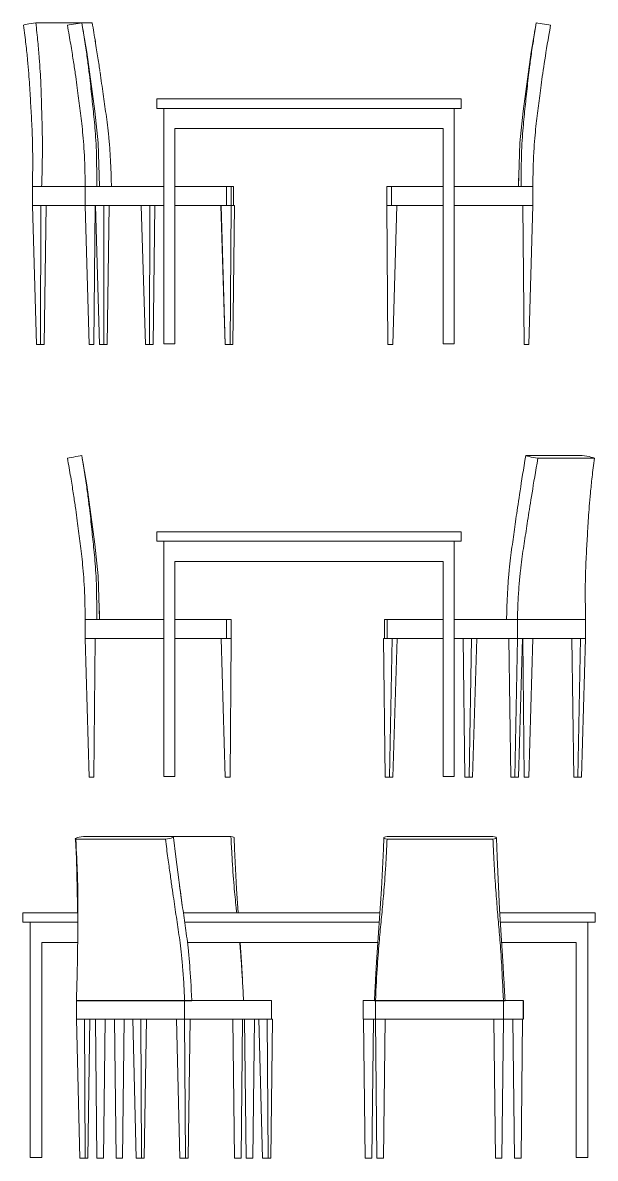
# Model space of a CAD drawing. Header units: centimetres. Extents: x -16179 to 12840, y -10704 to 3856.
# Drawn here: x 3537.9 to 3711, y -212.1 to 131.2 of the extents above; entities that cross this region are included whole.
import ezdxf

# ---------------------------------------------------------------- set-up
doc = ezdxf.new("R2010")
doc.units = ezdxf.units.CM
doc.header["$MEASUREMENT"] = 0
doc.layers.add('G-PLANOTM_Num_Penna__6_Num_Penna__6_Num_Penna__6', color=6, linetype='Continuous', lineweight=18)

msp = doc.modelspace()

# ---------------------------------------------------------------- linework, layer by layer
at = {"layer": 'G-PLANOTM_Num_Penna__6_Num_Penna__6_Num_Penna__6', "color": 6, "linetype": 'Continuous', "lineweight": 18}
for p, q in [((3539.16, 130.72), (3539.75, 130.84)), ((3539.75, 130.84), (3540.42, 130.96)), ((3540.42, 130.96), (3541.13, 131.07)), ((3541.13, 131.07), (3541.83, 131.16)), ((3541.83, 131.16), (3558.88, 131.16)), ((3553.89, 130.84), (3554.58, 130.96)), ((3554.58, 130.96), (3555.2, 131.07)), ((3555.2, 131.07), (3555.72, 131.16)), ((3693.11, 131.16), (3693.63, 131.07)), ((3695.63, 130.72), (3696.31, 130.6)), ((3696.31, 130.6), (3696.93, 130.49)), ((3691.6, 122.31), (3691.7, 122.88)), ((3578.38, 108.15), (3670.44, 108.15)), ((3578.38, 105.26), (3578.38, 108.15)), ((3670.44, 108.15), (3670.44, 105.26)), ((3670.44, 105.26), (3578.38, 105.26)), ((3580.49, 34.15), (3580.49, 105.26)), ((3668.33, 34.15), (3668.33, 105.26)), ((3583.82, 99.15), (3583.82, 34.15)), ((3583.82, 99.15), (3665, 99.15)), ((3665, 34.15), (3665, 99.15)), ((3688.14, 94.58), (3688.14, 94.82)), ((3687.71, 81.62), (3687.79, 84.2)), ((3540.8, 81.62), (3543.59, 81.62)), ((3540.8, 81.62), (3540.8, 75.92)), ((3543.59, 81.62), (3556.72, 81.62)), ((3556.72, 75.92), (3556.72, 81.63)), ((3556.72, 81.62), (3557.27, 81.62)), ((3557.27, 81.62), (3559.12, 81.62)), ((3559.12, 81.62), (3580.49, 81.62)), ((3583.82, 81.62), (3599.51, 81.62)), ((3599.51, 81.62), (3599.81, 81.62)), ((3599.51, 81.62), (3599.51, 75.92)), ((3599.81, 81.62), (3600.11, 81.62)), ((3600.11, 81.62), (3600.37, 81.62)), ((3600.37, 81.62), (3600.6, 81.62)), ((3600.6, 81.62), (3600.77, 81.62)), ((3600.77, 81.62), (3600.88, 81.62)), ((3600.88, 81.62), (3600.92, 81.62)), ((3600.92, 75.92), (3600.92, 81.62)), ((3600.92, 81.62), (3601.36, 81.62)), ((3601.36, 81.62), (3601.49, 81.62)), ((3601.49, 81.62), (3601.55, 81.62)), ((3601.55, 75.92), (3601.55, 81.62)), ((3647.91, 81.62), (3647.91, 75.92)), ((3647.91, 81.62), (3647.94, 81.62)), ((3647.94, 81.62), (3648.05, 81.62)), ((3648.05, 81.62), (3648.22, 81.62)), ((3648.22, 81.62), (3648.45, 81.62)), ((3648.45, 81.62), (3648.72, 81.62)), ((3648.72, 81.62), (3649.01, 81.62)), ((3649.01, 81.62), (3649.31, 81.62)), ((3649.31, 81.62), (3665, 81.62)), ((3649.31, 75.92), (3649.31, 81.62)), ((3668.33, 81.62), (3689.84, 81.62)), ((3689.84, 81.62), (3692.1, 81.62)), ((3692.1, 81.63), (3692.1, 75.92)), ((3556.72, 75.92), (3540.8, 75.92)), ((3540.8, 75.92), (3542.03, 33.92)), ((3543.37, 75.92), (3543.29, 33.92)), ((3544.94, 75.92), (3544.35, 33.92)), ((3580.49, 75.92), (3556.72, 75.92)), ((3556.72, 75.92), (3557.91, 33.92)), ((3559.77, 75.92), (3559.39, 33.92)), ((3559.85, 75.92), (3561.12, 33.92)), ((3562.38, 33.92), (3562.42, 75.92)), ((3563.44, 33.92), (3563.99, 75.92)), ((3573.71, 75.92), (3574.95, 33.92)), ((3576.29, 75.92), (3576.2, 33.92)), ((3577.85, 75.92), (3577.27, 33.92)), ((3597.88, 75.92), (3583.82, 75.92)), ((3597.75, 75.92), (3599.02, 33.92)), ((3599.51, 75.92), (3597.88, 75.92)), ((3597.88, 75.92), (3599.06, 33.92)), ((3599.81, 75.92), (3599.51, 75.92)), ((3600.11, 75.92), (3599.81, 75.92)), ((3600.37, 75.92), (3600.11, 75.92)), ((3600.37, 75.92), (3600.92, 75.92)), ((3600.92, 75.92), (3600.54, 33.92)), ((3601.36, 75.92), (3600.92, 75.92)), ((3600.92, 75.92), (3601.36, 75.92)), ((3601.34, 33.92), (3601.89, 75.92)), ((3601.36, 75.92), (3601.89, 75.92)), ((3647.91, 75.92), (3648.45, 75.92)), ((3648.28, 33.92), (3647.91, 75.92)), ((3648.72, 75.92), (3648.45, 75.92)), ((3649.01, 75.92), (3648.72, 75.92)), ((3649.31, 75.92), (3649.01, 75.92)), ((3650.95, 75.92), (3649.31, 75.92)), ((3649.76, 33.92), (3650.95, 75.92)), ((3665, 75.92), (3650.95, 75.92)), ((3692.1, 75.92), (3668.33, 75.92)), ((3689.43, 33.92), (3689.06, 75.92)), ((3690.92, 33.92), (3692.1, 75.92)), ((3543.29, 33.92), (3542.03, 33.92)), ((3544.35, 33.92), (3543.29, 33.92)), ((3559.39, 33.92), (3557.91, 33.92)), ((3562.38, 33.92), (3561.12, 33.92)), ((3563.44, 33.92), (3562.38, 33.92)), ((3576.2, 33.92), (3574.95, 33.92)), ((3577.27, 33.92), (3576.2, 33.92)), ((3583.82, 34.15), (3580.49, 34.15)), ((3599.06, 33.92), (3599.02, 33.92)), ((3600.54, 33.92), (3599.06, 33.92)), ((3601.34, 33.92), (3600.54, 33.92)), ((3649.76, 33.92), (3648.28, 33.92)), ((3668.33, 34.15), (3665, 34.15)), ((3690.92, 33.92), (3689.43, 33.92)), ((3553.89, 0.02), (3554.58, 0.14)), ((3554.58, 0.14), (3555.2, 0.25)), ((3555.2, 0.25), (3555.72, 0.34)), ((3707, 0.34), (3689.94, 0.34)), ((3689.94, 0.34), (3690.13, 0.25)), ((3690.95, 0.02), (3691.55, -0.11)), ((3691.55, -0.11), (3692.22, -0.23)), ((3692.22, -0.23), (3692.92, -0.34)), ((3692.92, -0.34), (3693.62, -0.43)), ((3693.62, -0.43), (3710.68, -0.43)), ((3557.22, -8.51), (3557.13, -7.94)), ((3578.38, -22.67), (3670.44, -22.67)), ((3578.38, -25.56), (3578.38, -22.67)), ((3670.44, -25.56), (3670.44, -22.67)), ((3670.44, -25.56), (3578.38, -25.56)), ((3580.49, -96.67), (3580.49, -25.56)), ((3668.33, -96.67), (3668.33, -25.56)), ((3583.82, -31.67), (3665, -31.67)), ((3583.82, -96.67), (3583.82, -31.67)), ((3665, -31.67), (3665, -96.67)), ((3560.69, -36.25), (3560.68, -36.01)), ((3561.12, -49.21), (3561.03, -46.62)), ((3556.72, -49.21), (3580.49, -49.21)), ((3556.72, -54.91), (3556.72, -49.34)), ((3583.82, -49.21), (3599.51, -49.21)), ((3599.51, -49.21), (3599.81, -49.21)), ((3599.51, -49.21), (3599.51, -54.91)), ((3599.81, -49.21), (3600.11, -49.21)), ((3600.11, -49.21), (3600.37, -49.21)), ((3600.37, -49.21), (3600.6, -49.21)), ((3600.6, -49.21), (3600.77, -49.21)), ((3600.77, -49.21), (3600.88, -49.21)), ((3600.88, -49.21), (3600.92, -49.21)), ((3600.92, -54.91), (3600.92, -49.21)), ((3647.27, -49.21), (3647.27, -54.91)), ((3647.27, -49.21), (3647.29, -49.21)), ((3647.29, -49.21), (3647.38, -49.21)), ((3647.38, -49.21), (3647.53, -49.21)), ((3647.53, -49.21), (3647.74, -49.21)), ((3647.74, -49.21), (3648, -49.21)), ((3648, -49.21), (3665, -49.21)), ((3648, -54.91), (3648, -49.21)), ((3668.33, -49.21), (3685.33, -49.21)), ((3685.33, -49.21), (3687.41, -49.21)), ((3687.41, -49.21), (3708.03, -49.21)), ((3687.41, -49.21), (3687.41, -54.91)), ((3708.03, -49.21), (3708.03, -54.91)), ((3580.49, -54.91), (3556.72, -54.91)), ((3556.72, -54.91), (3557.91, -96.91)), ((3559.77, -54.91), (3559.39, -96.91)), ((3597.88, -54.91), (3583.82, -54.91)), ((3599.51, -54.91), (3597.88, -54.91)), ((3597.88, -54.91), (3599.06, -96.91)), ((3599.81, -54.91), (3599.51, -54.91)), ((3600.11, -54.91), (3599.81, -54.91)), ((3600.37, -54.91), (3600.11, -54.91)), ((3600.37, -54.91), (3600.92, -54.91)), ((3600.92, -54.91), (3600.54, -96.91)), ((3646.93, -54.91), (3647.38, -54.91)), ((3647.48, -96.91), (3646.93, -54.91)), ((3647.53, -54.91), (3647.38, -54.91)), ((3647.74, -54.91), (3647.53, -54.91)), ((3648, -54.91), (3647.74, -54.91)), ((3649.51, -54.91), (3648, -54.91)), ((3648.74, -96.91), (3649.51, -54.91)), ((3665, -54.91), (3649.51, -54.91)), ((3651.07, -54.91), (3649.8, -96.91)), ((3687.41, -54.91), (3668.33, -54.91)), ((3670.97, -54.91), (3671.56, -96.91)), ((3672.81, -96.91), (3673.54, -54.91)), ((3675.11, -54.91), (3673.87, -96.91)), ((3685.39, -96.91), (3684.84, -54.91)), ((3686.64, -96.91), (3687.41, -54.91)), ((3708.03, -54.91), (3687.41, -54.91)), ((3687.41, -54.91), (3688.98, -54.91)), ((3688.98, -54.91), (3687.7, -96.91)), ((3689.43, -96.91), (3689.06, -54.91)), ((3690.92, -96.91), (3692.1, -54.91)), ((3703.89, -54.91), (3704.47, -96.91)), ((3705.73, -96.91), (3706.46, -54.91)), ((3706.46, -54.91), (3708.03, -54.91)), ((3708.03, -54.91), (3706.79, -96.91)), ((3559.39, -96.91), (3557.91, -96.91)), ((3583.82, -96.67), (3580.49, -96.67)), ((3600.54, -96.91), (3599.06, -96.91)), ((3648.74, -96.91), (3647.48, -96.91)), ((3649.8, -96.91), (3648.74, -96.91)), ((3668.33, -96.67), (3665, -96.67)), ((3672.81, -96.91), (3671.56, -96.91)), ((3673.87, -96.91), (3672.81, -96.91)), ((3686.64, -96.91), (3685.39, -96.91)), ((3687.7, -96.91), (3686.64, -96.91)), ((3690.92, -96.91), (3689.43, -96.91)), ((3705.73, -96.91), (3704.47, -96.91)), ((3706.79, -96.91), (3705.73, -96.91)), ((3553.9, -115.57), (3580.98, -115.57)), ((3583.3, -114.81), (3556.22, -114.81)), ((3582.79, -115.25), (3583.17, -115.13)), ((3583.3, -114.81), (3600.79, -114.81)), ((3647.04, -115.25), (3647.21, -115.37)), ((3680.03, -114.81), (3648.03, -114.81)), ((3648.03, -115.57), (3680.03, -115.57)), ((3537.86, -137.82), (3554.53, -137.82)), ((3537.86, -140.7), (3537.86, -137.82)), ((3554.52, -140.7), (3537.86, -140.7)), ((3540.13, -211.82), (3540.13, -140.7)), ((3586.42, -137.82), (3645.81, -137.82)), ((3645.6, -140.7), (3586.84, -140.7)), ((3682.11, -137.82), (3710.96, -137.82)), ((3710.96, -140.7), (3682.3, -140.7)), ((3708.69, -211.82), (3708.69, -140.7)), ((3710.96, -140.7), (3710.96, -137.82)), ((3543.62, -146.82), (3554.48, -146.82)), ((3543.63, -146.82), (3543.63, -211.82)), ((3587.65, -146.82), (3645.18, -146.82)), ((3682.7, -146.82), (3705.2, -146.82)), ((3705.2, -146.82), (3705.2, -211.82)), ((3554.09, -164.35), (3586.81, -164.35)), ((3554.09, -164.35), (3554.09, -170.05)), ((3586.82, -164.48), (3554.09, -164.48)), ((3586.82, -164.35), (3588.26, -164.35)), ((3588.95, -164.48), (3586.82, -164.48)), ((3586.82, -164.48), (3586.82, -170.05)), ((3588.28, -164.35), (3588.93, -164.35)), ((3588.95, -164.35), (3612.79, -164.35)), ((3612.79, -164.35), (3613.05, -164.35)), ((3613.05, -164.35), (3613.05, -164.35)), ((3613.06, -170.05), (3613.06, -164.35)), ((3640.75, -164.35), (3640.75, -170.05)), ((3640.75, -164.35), (3640.76, -164.35)), ((3640.76, -164.35), (3644.19, -164.35)), ((3644.5, -164.48), (3644.19, -164.48)), ((3644.24, -164.35), (3644.31, -164.35)), ((3644.31, -164.35), (3644.5, -164.35)), ((3644.5, -164.35), (3644.51, -164.35)), ((3644.5, -164.48), (3644.5, -164.35)), ((3683.18, -164.48), (3644.5, -164.48)), ((3644.5, -170.05), (3644.5, -164.48)), ((3644.51, -164.35), (3683.18, -164.35)), ((3683.18, -164.35), (3683.18, -164.35)), ((3683.18, -164.35), (3689.2, -164.35)), ((3683.18, -164.48), (3683.18, -164.35)), ((3683.68, -164.48), (3683.18, -164.48)), ((3683.18, -170.05), (3683.18, -164.48)), ((3689.2, -164.35), (3689.2, -164.35)), ((3689.2, -164.35), (3689.2, -170.05)), ((3689.21, -170.05), (3689.21, -164.35)), ((3586.82, -170.05), (3554.09, -170.05)), ((3554.09, -170.05), (3556.58, -170.05)), ((3555.09, -212.05), (3554.09, -170.05)), ((3556.58, -170.05), (3556.78, -212.05)), ((3557.57, -212.05), (3558.2, -170.05)), ((3559.86, -170.05), (3560.3, -212.05)), ((3562.8, -170.05), (3562.29, -212.05)), ((3565.64, -170.05), (3566.08, -212.05)), ((3568.58, -170.05), (3568.07, -212.05)), ((3572.13, -212.05), (3571.13, -170.05)), ((3573.62, -170.05), (3573.82, -212.05)), ((3574.61, -212.05), (3575.24, -170.05)), ((3585.39, -212.05), (3584.33, -170.05)), ((3584.33, -170.05), (3586.82, -170.05)), ((3612.79, -170.05), (3586.82, -170.05)), ((3586.82, -170.05), (3587.08, -212.05)), ((3588.44, -170.05), (3587.87, -212.05)), ((3601.89, -212.05), (3601.38, -170.05)), ((3603.88, -212.05), (3604.32, -170.05)), ((3605.46, -212.05), (3604.95, -170.05)), ((3607.45, -212.05), (3607.89, -170.05)), ((3610.35, -212.05), (3609.29, -170.05)), ((3611.78, -170.05), (3612.04, -212.05)), ((3613.05, -170.05), (3612.79, -170.05)), ((3613.4, -170.05), (3612.83, -212.05)), ((3613.06, -170.05), (3613.05, -170.05)), ((3613.05, -170.05), (3613.4, -170.05)), ((3640.76, -170.05), (3640.75, -170.05)), ((3644.5, -170.05), (3640.76, -170.05)), ((3641.37, -212.05), (3640.93, -170.05)), ((3643.87, -170.05), (3643.36, -212.05)), ((3683.18, -170.05), (3644.5, -170.05)), ((3644.5, -170.05), (3647.44, -170.05)), ((3644.94, -212.05), (3644.5, -170.05)), ((3647.44, -170.05), (3646.93, -212.05)), ((3680.75, -212.05), (3680.24, -170.05)), ((3680.24, -170.05), (3683.18, -170.05)), ((3683.18, -170.05), (3682.74, -212.05)), ((3688.97, -170.05), (3683.18, -170.05)), ((3686.54, -212.05), (3686.03, -170.05)), ((3688.97, -170.05), (3688.53, -212.05)), ((3689.2, -170.05), (3688.97, -170.05)), ((3689.2, -170.05), (3689.2, -170.05)), ((3543.63, -211.82), (3540.13, -211.82)), ((3556.78, -212.05), (3555.09, -212.05)), ((3557.57, -212.05), (3556.78, -212.05)), ((3562.29, -212.05), (3560.3, -212.05)), ((3568.07, -212.05), (3566.08, -212.05)), ((3573.82, -212.05), (3572.13, -212.05)), ((3574.61, -212.05), (3573.82, -212.05)), ((3587.08, -212.05), (3585.39, -212.05)), ((3587.87, -212.05), (3587.08, -212.05)), ((3603.88, -212.05), (3601.89, -212.05)), ((3607.45, -212.05), (3605.46, -212.05)), ((3612.04, -212.05), (3610.35, -212.05)), ((3612.83, -212.05), (3612.04, -212.05)), ((3643.36, -212.05), (3641.37, -212.05)), ((3646.93, -212.05), (3644.94, -212.05)), ((3682.74, -212.05), (3680.75, -212.05)), ((3688.53, -212.05), (3686.54, -212.05)), ((3708.69, -211.82), (3705.2, -211.82)), ((3705.2, -211.82), (3705.2, -211.82))]:
    msp.add_line(p, q, dxfattribs=at)
at = {"layer": 'G-PLANOTM_Num_Penna__6_Num_Penna__6_Num_Penna__6', "color": 6, "linetype": 'Continuous', "lineweight": 18, "flags": 128}
for points in [[(3538.15, 130.4), (3538.33, 130.49), (3538.68, 130.6)], [(3538.68, 130.6), (3539.16, 130.72)], [(3551.37, 130.4), (3551.89, 130.49)], [(3551.89, 130.49), (3552.51, 130.6)], [(3552.51, 130.6), (3553.19, 130.72)], [(3553.19, 130.72), (3553.89, 130.84)], [(3561.12, 81.62), (3560.68, 94.82), (3559.68, 104.42), (3557.22, 122.31), (3555.86, 130.35), (3555.72, 131.16)], [(3687.71, 81.62), (3688.14, 94.82), (3689.14, 104.42), (3691.6, 122.31), (3692.96, 130.35), (3693.11, 131.16)], [(3691.94, 124.29), (3692.96, 130.35), (3693.11, 131.16)], [(3693.63, 131.07), (3694.25, 130.96)], [(3694.25, 130.96), (3694.93, 130.84), (3695.63, 130.72)], [(3696.93, 130.49), (3697.45, 130.4)], [(3553.19, -0.11), (3553.89, 0.02)], [(3561.12, -49.21), (3560.68, -36.01), (3559.68, -26.4), (3557.22, -8.51), (3555.86, -0.47), (3555.72, 0.34)], [(3556.89, -6.53), (3555.86, -0.47), (3555.72, 0.34)], [(3690.13, 0.25), (3690.47, 0.14), (3690.95, 0.02)], [(3707.69, 0.25), (3707, 0.34)], [(3710.68, -0.43), (3710.49, -0.34), (3710.15, -0.23), (3709.66, -0.11), (3709.07, 0.02), (3707.69, 0.25)], [(3551.37, -0.43), (3551.89, -0.34)], [(3551.89, -0.34), (3552.51, -0.23)], [(3552.51, -0.23), (3553.19, -0.11)], [(3556.22, -114.81), (3555.54, -114.9), (3554.92, -115.01), (3554.41, -115.13), (3554.04, -115.25), (3553.82, -115.37), (3553.77, -115.48), (3553.9, -115.57)], [(3554.52, -140.17), (3554.12, -121.48), (3553.78, -115.6), (3553.77, -115.46)], [(3580.98, -115.57), (3581.66, -115.48)], [(3581.66, -115.48), (3582.28, -115.37), (3582.79, -115.25)], [(3583.17, -115.13), (3583.38, -115.01)], [(3583.38, -115.01), (3583.43, -114.9), (3583.3, -114.81)], [(3586.11, -135.66), (3584.19, -120.96), (3583.45, -115.05), (3583.43, -114.92)], [(3600.79, -114.81), (3601.27, -114.9), (3601.61, -115.01), (3601.79, -115.13), (3601.79, -115.24)], [(3603.01, -137.82), (3602.52, -130.61), (3601.93, -118.52), (3601.81, -115.19)], [(3644.48, -158.97), (3644.54, -158.06), (3644.81, -152.76), (3646.3, -130.61), (3646.89, -118.52), (3647.01, -115.19)], [(3648.03, -114.81), (3647.55, -114.9), (3647.21, -115.01), (3647.04, -115.13), (3647.04, -115.25)], [(3647.21, -115.37), (3647.55, -115.48), (3648.03, -115.57)], [(3681.02, -115.25), (3681.02, -115.13), (3680.85, -115.01), (3680.51, -114.9), (3680.03, -114.81)], [(3680.03, -115.57), (3680.51, -115.48)], [(3680.51, -115.48), (3680.85, -115.37)], [(3680.85, -115.37), (3681.02, -115.25)], [(3683.25, -156.47), (3683.12, -154.05), (3682.05, -136.71), (3681.25, -120.99), (3681.05, -115.28), (3681.05, -115.19)], [(3604.34, -158.97), (3604.29, -158.06), (3604.01, -152.76), (3603.61, -146.82)]]:
    msp.add_lwpolyline(points, dxfattribs=at)
at = {"layer": 'G-PLANOTM_Num_Penna__6_Num_Penna__6_Num_Penna__6', "color": 6, "linetype": 'Continuous', "lineweight": 18}
for points in [[(3541.83, 131.16), (3542.06, 129.07), (3542.27, 127.16), (3542.44, 125.39)], [(3555.72, 131.16), (3556.07, 129.07), (3556.37, 127.16), (3556.64, 125.4)], [(3559.83, 125.4), (3559.55, 127.16), (3559.23, 129.07), (3558.88, 131.16)], [(3692.18, 125.4), (3692.45, 127.16), (3692.76, 129.07), (3693.11, 131.16)], [(3542.44, 125.39), (3542.61, 123.63), (3542.75, 122.02), (3542.86, 120.54)], [(3556.64, 125.4), (3556.92, 123.63), (3557.15, 122.03), (3557.36, 120.54)], [(3560.59, 120.54), (3560.36, 122.03), (3560.08, 123.8), (3559.78, 125.65)], [(3691.47, 120.54), (3691.67, 122.03), (3691.95, 123.8), (3692.24, 125.65)], [(3542.86, 120.54), (3542.98, 119.05), (3543.07, 117.68), (3543.15, 116.41)], [(3557.36, 120.54), (3557.56, 119.05), (3557.74, 117.68), (3557.9, 116.41)], [(3561.21, 116.41), (3561.03, 117.68), (3560.84, 118.95), (3560.59, 120.54)], [(3690.93, 116.41), (3691.08, 117.68), (3691.24, 118.95), (3691.47, 120.54)], [(3559.62, 100.24), (3559.72, 99.09), (3559.81, 97.84), (3559.9, 96.57)], [(3688.92, 96.57), (3689.01, 97.87), (3689.1, 99.09), (3689.21, 100.24)], [(3559.9, 96.57), (3559.99, 95.26), (3560.08, 93.96), (3560.12, 92.34)], [(3688.7, 92.34), (3688.76, 93.86), (3688.84, 95.26), (3688.92, 96.57)], [(3543.82, 92.34), (3543.81, 90.81), (3543.77, 89), (3543.72, 87.12)], [(3560.12, 92.34), (3560.18, 90.82), (3560.21, 89), (3560.22, 87.12)], [(3688.57, 87.37), (3688.6, 89.17), (3688.64, 90.82), (3688.7, 92.34)], [(3540.8, 81.49), (3540.84, 83.59), (3540.87, 85.52), (3540.88, 87.28)], [(3543.75, 87.37), (3543.72, 85.61), (3543.66, 83.7), (3543.59, 81.63)], [(3560.22, 87.12), (3560.28, 85.61), (3560.28, 83.7), (3560.27, 81.63)], [(3688.56, 81.63), (3688.54, 83.71), (3688.55, 85.61), (3688.57, 87.37)], [(3555.72, 0.34), (3556.07, -1.76), (3556.37, -3.67), (3556.64, -5.43)], [(3556.64, -5.43), (3556.92, -7.19), (3557.15, -8.8), (3557.36, -10.29)], [(3557.36, -10.29), (3557.56, -11.77), (3557.74, -13.14), (3557.9, -14.42)], [(3557.9, -14.42), (3558.06, -15.69), (3558.19, -16.88), (3558.32, -18)], [(3558.32, -18), (3558.44, -19.13), (3558.55, -20.19), (3558.66, -21.22)], [(3559.62, -30.59), (3559.72, -31.74), (3559.81, -32.99), (3559.9, -34.26)], [(3559.9, -34.26), (3559.99, -35.56), (3560.08, -36.86), (3560.12, -38.49)], [(3560.12, -38.49), (3560.18, -40.01), (3560.21, -41.82), (3560.22, -43.71)], [(3560.25, -43.45), (3560.28, -45.21), (3560.28, -47.12), (3560.27, -49.19)], [(3601.11, -120.57), (3601.01, -118.81), (3600.9, -116.9), (3600.79, -114.81)], [(3601.43, -125.43), (3601.33, -123.94), (3601.22, -122.17), (3601.11, -120.32)], [(3683.25, -156.47), (3683.48, -160.36), (3683.58, -162.27), (3683.67, -164.34)], [(3586.81, -164.34), (3586.73, -162.29), (3586.63, -160.41), (3586.53, -158.69)], [(3644.19, -164.48), (3644.26, -162.94), (3644.34, -161.49), (3644.48, -158.97)]]:
    msp.add_open_spline(points, degree=3, dxfattribs=at)
for points, knots in [([(3540.88, 87.28), (3540.89, 89.05), (3540.89, 90.66), (3540.87, 92.15), (3540.83, 95.12), (3540.75, 97.6), (3540.65, 99.83), (3540.59, 100.95), (3540.54, 102.01), (3540.48, 103.04), (3540.42, 104.07), (3540.36, 105.07), (3540.3, 106.08), (3540.24, 107.08), (3540.19, 108.09), (3540.13, 109.11), (3540.07, 110.14), (3540.01, 111.19), (3539.94, 112.3), (3539.86, 113.41), (3539.78, 114.58), (3539.68, 115.83), (3539.58, 117.09), (3539.47, 118.43), (3539.33, 119.9), (3539.19, 121.37), (3539.02, 122.95), (3538.83, 124.69), (3538.63, 126.43), (3538.41, 128.32), (3538.15, 130.4)], [0, 0, 0, 0, 1, 1, 1, 2, 2, 2, 3, 3, 3, 4, 4, 4, 5, 5, 5, 6, 6, 6, 7, 7, 7, 8, 8, 8, 9, 9, 9, 10, 10, 10, 10]), ([(3556.72, 81.63), (3556.71, 85.78), (3556.6, 89.21), (3556.44, 92.15), (3556.27, 95.12), (3556.05, 97.6), (3555.8, 99.83), (3555.68, 100.95), (3555.55, 102.01), (3555.42, 103.04), (3555.29, 104.07), (3555.16, 105.07), (3555.03, 106.08), (3554.9, 107.08), (3554.77, 108.09), (3554.64, 109.11), (3554.51, 110.14), (3554.37, 111.19), (3554.23, 112.3), (3554.08, 113.41), (3553.92, 114.58), (3553.74, 115.83), (3553.56, 117.09), (3553.36, 118.43), (3553.13, 119.9), (3552.91, 121.37), (3552.65, 122.95), (3552.36, 124.69), (3552.07, 126.43), (3551.74, 128.32), (3551.37, 130.4)], [0, 0, 0, 0, 1, 1, 1, 2, 2, 2, 3, 3, 3, 4, 4, 4, 5, 5, 5, 6, 6, 6, 7, 7, 7, 8, 8, 8, 9, 9, 9, 10, 10, 10, 10]), ([(3697.45, 130.4), (3696.71, 126.25), (3696.14, 122.83), (3695.69, 119.9), (3695.23, 116.97), (3694.89, 114.52), (3694.6, 112.3), (3694.45, 111.19), (3694.32, 110.14), (3694.19, 109.11), (3694.05, 108.09), (3693.93, 107.08), (3693.8, 106.08), (3693.67, 105.07), (3693.53, 104.07), (3693.4, 103.04), (3693.27, 102.01), (3693.14, 100.95), (3693.02, 99.83), (3692.9, 98.72), (3692.78, 97.54), (3692.67, 96.27), (3692.56, 95), (3692.47, 93.64), (3692.38, 92.15), (3692.3, 90.66), (3692.23, 89.05), (3692.18, 87.28), (3692.14, 85.56), (3692.11, 83.68), (3692.1, 81.63)], [0, 0, 0, 0, 1, 1, 1, 2, 2, 2, 3, 3, 3, 4, 4, 4, 5, 5, 5, 6, 6, 6, 7, 7, 7, 8, 8, 8, 9, 9, 9, 10, 10, 10, 10]), ([(3543.15, 116.41), (3543.22, 115.13), (3543.28, 113.94), (3543.33, 112.82), (3543.38, 111.69), (3543.41, 110.63), (3543.45, 109.6), (3543.48, 108.57), (3543.51, 107.57), (3543.54, 106.56), (3543.57, 105.56), (3543.6, 104.55), (3543.64, 103.51), (3543.67, 102.47), (3543.71, 101.39), (3543.73, 100.23), (3543.76, 99.08), (3543.78, 97.84), (3543.8, 96.57), (3543.82, 95.29), (3543.83, 93.97), (3543.82, 92.34)], [0, 0, 0, 0, 1, 1, 1, 2, 2, 2, 3, 3, 3, 4, 4, 4, 5, 5, 5, 6, 6, 6, 7, 7, 7, 7]), ([(3557.9, 116.41), (3558.06, 115.13), (3558.19, 113.95), (3558.32, 112.82), (3558.44, 111.7), (3558.55, 110.63), (3558.66, 109.6)], [0, 0, 0, 0, 1, 1, 1, 2, 2, 2, 2]), ([(3564.67, 81.63), (3564.64, 83.71), (3564.58, 85.61), (3564.5, 87.37), (3564.43, 89.17), (3564.34, 90.82), (3564.23, 92.34), (3564.13, 93.86), (3564.01, 95.26), (3563.88, 96.57), (3563.76, 97.87), (3563.62, 99.09), (3563.48, 100.24), (3563.34, 101.38), (3563.19, 102.47), (3563.05, 103.51), (3562.9, 104.56), (3562.75, 105.57), (3562.61, 106.57), (3562.47, 107.57), (3562.33, 108.56), (3562.18, 109.6), (3562.04, 110.64), (3561.88, 111.74), (3561.73, 112.82), (3561.58, 113.91), (3561.43, 114.98), (3561.25, 116.22)], [0, 0, 0, 0, 1, 1, 1, 2, 2, 2, 3, 3, 3, 4, 4, 4, 5, 5, 5, 6, 6, 6, 7, 7, 7, 8, 8, 8, 9, 9, 9, 9]), ([(3690.16, 109.6), (3690.27, 110.63), (3690.39, 111.73), (3690.51, 112.82), (3690.62, 113.91), (3690.74, 114.99), (3690.88, 116.22)], [0, 0, 0, 0, 1, 1, 1, 2, 2, 2, 2]), ([(3558.66, 109.6), (3558.77, 108.57), (3558.87, 107.57), (3558.97, 106.57), (3559.08, 105.56), (3559.19, 104.55), (3559.3, 103.51), (3559.41, 102.47), (3559.52, 101.4), (3559.62, 100.24)], [0, 0, 0, 0, 1, 1, 1, 2, 2, 2, 3, 3, 3, 3]), ([(3689.21, 100.24), (3689.31, 101.38), (3689.42, 102.47), (3689.53, 103.51), (3689.63, 104.56), (3689.74, 105.57), (3689.85, 106.57), (3689.95, 107.57), (3690.05, 108.56), (3690.16, 109.6)], [0, 0, 0, 0, 1, 1, 1, 2, 2, 2, 3, 3, 3, 3]), ([(3684.15, -49.19), (3684.19, -47.12), (3684.25, -45.21), (3684.32, -43.45), (3684.39, -41.65), (3684.49, -40.01), (3684.59, -38.49), (3684.7, -36.96), (3684.81, -35.56), (3684.94, -34.26), (3685.07, -32.95), (3685.2, -31.74), (3685.34, -30.59), (3685.49, -29.44), (3685.63, -28.36), (3685.78, -27.31), (3685.92, -26.27), (3686.07, -25.26), (3686.21, -24.26), (3686.36, -23.25), (3686.5, -22.25), (3686.64, -21.22), (3686.79, -20.19), (3686.93, -19.13), (3687.09, -18), (3687.41, -15.75), (3687.77, -13.26), (3688.23, -10.29), (3688.69, -7.31), (3689.24, -3.85), (3689.94, 0.34)], [0, 0, 0, 0, 1, 1, 1, 2, 2, 2, 3, 3, 3, 4, 4, 4, 5, 5, 5, 6, 6, 6, 7, 7, 7, 8, 8, 8, 9, 9, 9, 10, 10, 10, 10]), ([(3556.72, -49.34), (3556.71, -45.04), (3556.6, -41.62), (3556.44, -38.68), (3556.27, -35.7), (3556.05, -33.22), (3555.8, -30.99), (3555.68, -29.87), (3555.55, -28.82), (3555.42, -27.78), (3555.29, -26.75), (3555.16, -25.75), (3555.03, -24.75), (3554.9, -23.74), (3554.77, -22.74), (3554.64, -21.71), (3554.51, -20.68), (3554.37, -19.63), (3554.23, -18.52), (3554.08, -17.42), (3553.92, -16.25), (3553.74, -14.99), (3553.56, -13.74), (3553.36, -12.39), (3553.13, -10.92), (3552.91, -9.46), (3552.65, -7.87), (3552.36, -6.13), (3552.07, -4.39), (3551.74, -2.5), (3551.37, -0.43)], [0, 0, 0, 0, 1, 1, 1, 2, 2, 2, 3, 3, 3, 4, 4, 4, 5, 5, 5, 6, 6, 6, 7, 7, 7, 8, 8, 8, 9, 9, 9, 10, 10, 10, 10]), ([(3693.62, -0.43), (3692.9, -4.58), (3692.33, -7.99), (3691.85, -10.92), (3691.37, -13.86), (3690.99, -16.31), (3690.64, -18.52), (3690.47, -19.63), (3690.31, -20.68), (3690.15, -21.71), (3690, -22.74), (3689.84, -23.74), (3689.69, -24.75), (3689.53, -25.75), (3689.37, -26.75), (3689.21, -27.78), (3689.05, -28.82), (3688.9, -29.87), (3688.75, -30.99), (3688.6, -32.11), (3688.45, -33.29), (3688.31, -34.56), (3688.18, -35.83), (3688.05, -37.19), (3687.93, -38.68), (3687.81, -40.16), (3687.71, -41.77), (3687.62, -43.54), (3687.53, -45.27), (3687.46, -47.14), (3687.41, -49.21)], [0, 0, 0, 0, 1, 1, 1, 2, 2, 2, 3, 3, 3, 4, 4, 4, 5, 5, 5, 6, 6, 6, 7, 7, 7, 8, 8, 8, 9, 9, 9, 10, 10, 10, 10]), ([(3708.03, -49.34), (3707.93, -45.12), (3707.92, -41.65), (3707.95, -38.68), (3707.99, -35.7), (3708.07, -33.22), (3708.18, -30.99), (3708.23, -29.87), (3708.29, -28.82), (3708.35, -27.78), (3708.4, -26.75), (3708.47, -25.75), (3708.52, -24.75), (3708.58, -23.74), (3708.64, -22.74), (3708.69, -21.71), (3708.75, -20.68), (3708.81, -19.63), (3708.89, -18.52), (3708.96, -17.42), (3709.04, -16.25), (3709.14, -14.99), (3709.24, -13.74), (3709.36, -12.39), (3709.5, -10.92), (3709.64, -9.46), (3709.8, -7.87), (3710, -6.13), (3710.19, -4.39), (3710.41, -2.5), (3710.68, -0.43)], [0, 0, 0, 0, 1, 1, 1, 2, 2, 2, 3, 3, 3, 4, 4, 4, 5, 5, 5, 6, 6, 6, 7, 7, 7, 8, 8, 8, 9, 9, 9, 10, 10, 10, 10]), ([(3558.66, -21.22), (3558.77, -22.25), (3558.87, -23.25), (3558.97, -24.26), (3559.08, -25.26), (3559.19, -26.27), (3559.3, -27.31), (3559.41, -28.35), (3559.52, -29.43), (3559.62, -30.59)], [0, 0, 0, 0, 1, 1, 1, 2, 2, 2, 3, 3, 3, 3]), ([(3553.9, -115.57), (3554.15, -119.72), (3554.31, -123.14), (3554.4, -126.07), (3554.49, -129), (3554.53, -131.45), (3554.54, -133.67), (3554.54, -134.78), (3554.54, -135.83), (3554.54, -136.86), (3554.53, -137.88), (3554.52, -138.89), (3554.52, -139.89), (3554.51, -140.89), (3554.51, -141.9), (3554.51, -142.93), (3554.5, -143.96), (3554.5, -145.02), (3554.49, -146.13), (3554.48, -147.25), (3554.47, -148.43), (3554.45, -149.7), (3554.44, -150.97), (3554.41, -152.33), (3554.38, -153.82), (3554.35, -155.31), (3554.32, -156.92), (3554.27, -158.69), (3554.22, -160.45), (3554.16, -162.38), (3554.09, -164.48)], [0, 0, 0, 0, 1, 1, 1, 2, 2, 2, 3, 3, 3, 4, 4, 4, 5, 5, 5, 6, 6, 6, 7, 7, 7, 8, 8, 8, 9, 9, 9, 10, 10, 10, 10]), ([(3586.53, -158.69), (3586.42, -156.92), (3586.3, -155.31), (3586.17, -153.82), (3585.92, -150.85), (3585.63, -148.37), (3585.34, -146.13), (3585.19, -145.02), (3585.03, -143.96), (3584.88, -142.93), (3584.73, -141.9), (3584.57, -140.89), (3584.42, -139.89), (3584.27, -138.89), (3584.12, -137.88), (3583.97, -136.86), (3583.81, -135.83), (3583.66, -134.78), (3583.5, -133.67), (3583.34, -132.56), (3583.17, -131.39), (3582.99, -130.14), (3582.81, -128.88), (3582.62, -127.54), (3582.42, -126.07), (3582.21, -124.6), (3582, -123.02), (3581.76, -121.28), (3581.52, -119.54), (3581.26, -117.65), (3580.98, -115.57)], [0, 0, 0, 0, 1, 1, 1, 2, 2, 2, 3, 3, 3, 4, 4, 4, 5, 5, 5, 6, 6, 6, 7, 7, 7, 8, 8, 8, 9, 9, 9, 10, 10, 10, 10]), ([(3648.03, -115.57), (3647.93, -117.65), (3647.83, -119.54), (3647.74, -121.28), (3647.64, -123.02), (3647.54, -124.6), (3647.44, -126.07), (3647.34, -127.54), (3647.25, -128.88), (3647.15, -130.14), (3647.05, -131.39), (3646.95, -132.56), (3646.85, -133.67), (3646.76, -134.78), (3646.66, -135.83), (3646.56, -136.86), (3646.46, -137.88), (3646.36, -138.89), (3646.27, -139.89), (3646.17, -140.89), (3646.07, -141.9), (3645.97, -142.93), (3645.87, -143.96), (3645.78, -145.02), (3645.68, -146.13), (3645.48, -148.37), (3645.29, -150.85), (3645.09, -153.82), (3644.89, -156.8), (3644.7, -160.27), (3644.5, -164.48)], [0, 0, 0, 0, 1, 1, 1, 2, 2, 2, 3, 3, 3, 4, 4, 4, 5, 5, 5, 6, 6, 6, 7, 7, 7, 8, 8, 8, 9, 9, 9, 10, 10, 10, 10]), ([(3683.18, -164.34), (3683, -160.19), (3682.83, -156.76), (3682.66, -153.82), (3682.48, -150.85), (3682.31, -148.37), (3682.13, -146.13), (3682.04, -145.02), (3681.96, -143.96), (3681.87, -142.93), (3681.78, -141.9), (3681.69, -140.89), (3681.61, -139.89), (3681.52, -138.89), (3681.43, -137.88), (3681.34, -136.86), (3681.26, -135.83), (3681.17, -134.78), (3681.08, -133.67), (3680.99, -132.56), (3680.91, -131.39), (3680.82, -130.14), (3680.73, -128.88), (3680.64, -127.54), (3680.56, -126.07), (3680.47, -124.6), (3680.38, -123.02), (3680.29, -121.28), (3680.21, -119.54), (3680.12, -117.65), (3680.03, -115.57)], [0, 0, 0, 0, 1, 1, 1, 2, 2, 2, 3, 3, 3, 4, 4, 4, 5, 5, 5, 6, 6, 6, 7, 7, 7, 8, 8, 8, 9, 9, 9, 10, 10, 10, 10]), ([(3602.55, -137.83), (3602.5, -137.35), (3602.45, -136.86), (3602.4, -136.37), (3602.29, -135.33), (3602.18, -134.25), (3602.08, -133.15), (3601.86, -130.96), (3601.65, -128.73), (3601.43, -125.43)], [0, 0, 0, 0, 1, 1, 1, 2, 2, 2, 3, 3, 3, 3]), ([(3585.27, -129.56), (3585.44, -130.84), (3585.6, -132.03), (3585.76, -133.15), (3585.92, -134.27), (3586.07, -135.34), (3586.21, -136.37), (3586.36, -137.4), (3586.5, -138.4), (3586.65, -139.4), (3586.79, -140.41), (3586.94, -141.42), (3587.09, -142.46)], [0, 0, 0, 0, 1, 1, 1, 2, 2, 2, 3, 3, 3, 4, 4, 4, 4]), ([(3587.09, -142.46), (3587.24, -143.51), (3587.39, -144.59), (3587.53, -145.74), (3587.67, -146.88), (3587.81, -148.1), (3587.95, -149.4), (3588.09, -150.71), (3588.22, -152.11), (3588.34, -153.63), (3588.58, -156.65), (3588.79, -160.15), (3588.95, -164.34)], [0, 0, 0, 0, 1, 1, 1, 2, 2, 2, 3, 3, 3, 4, 4, 4, 4]), ([(3604, -153.63), (3603.89, -152.11), (3603.78, -150.71), (3603.68, -149.4), (3603.6, -148.5), (3603.53, -147.64), (3603.46, -146.82)], [0, 0, 0, 0, 1, 1, 1, 2, 2, 2, 2]), ([(3604.63, -164.34), (3604.53, -162.26), (3604.42, -160.36), (3604.32, -158.6), (3604.21, -156.8), (3604.1, -155.16), (3604, -153.63)], [0, 0, 0, 0, 1, 1, 1, 2, 2, 2, 2])]:
    msp.add_open_spline(points, degree=3, knots=knots, dxfattribs=at)

doc.saveas('drawing.dxf')
